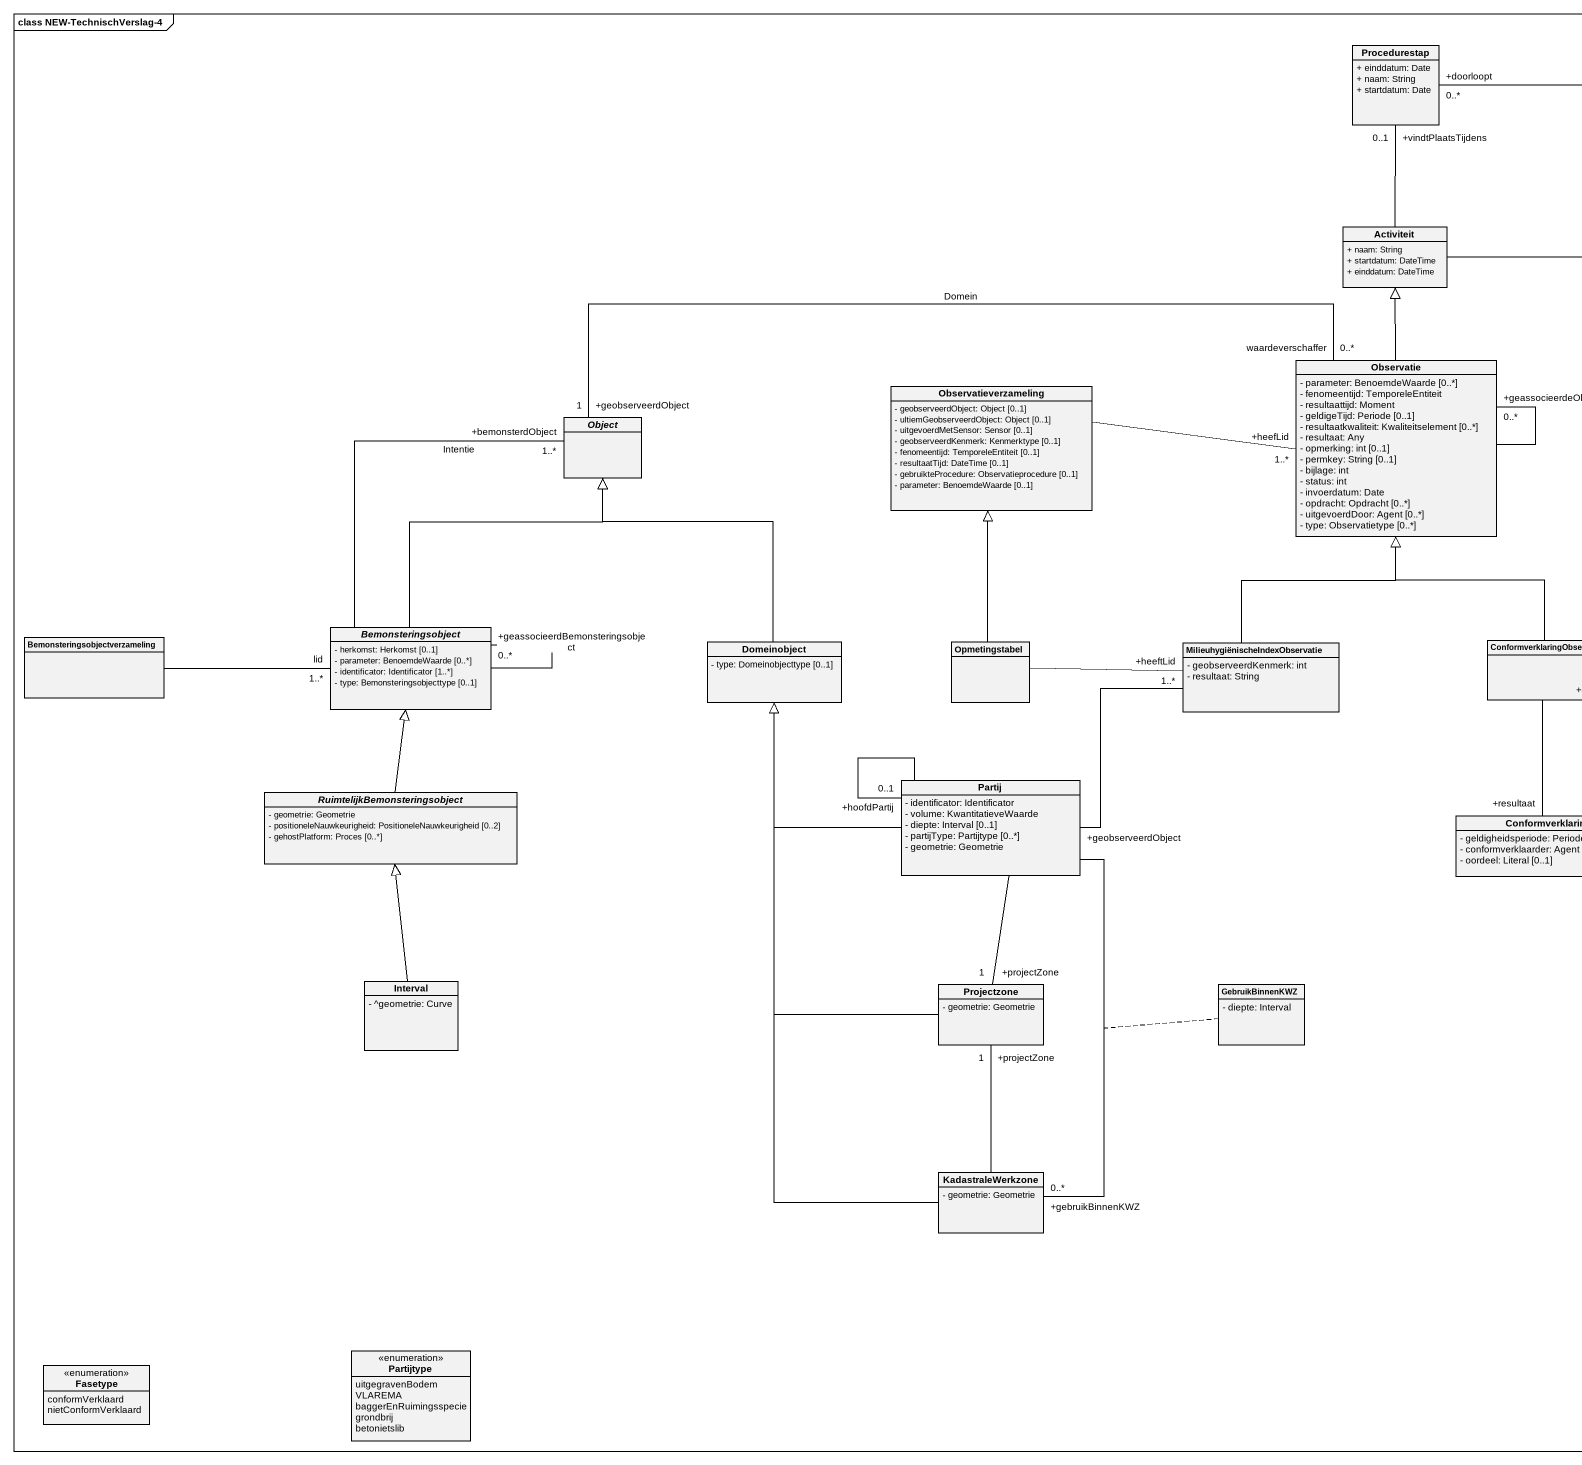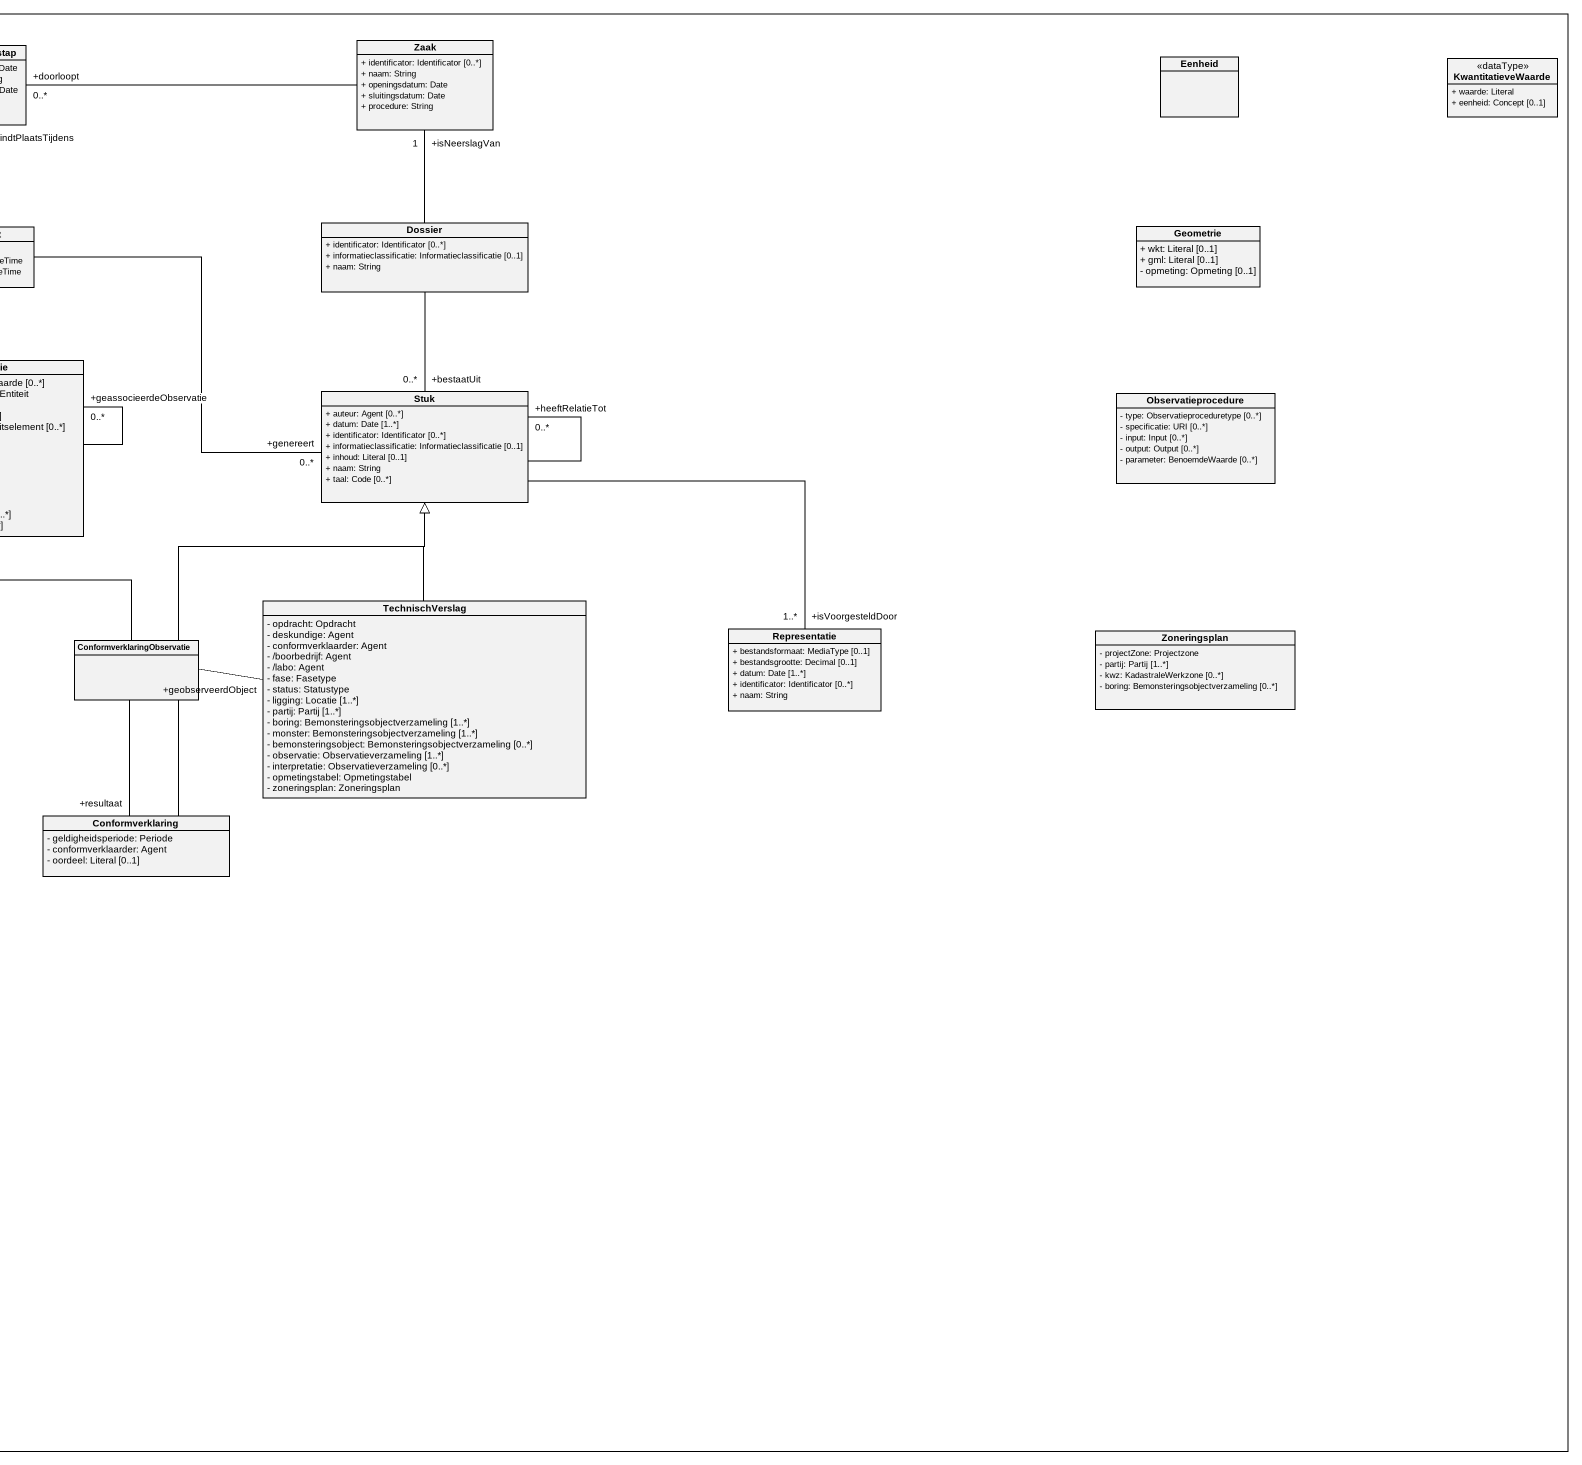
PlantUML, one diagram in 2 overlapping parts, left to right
@startuml
mainframe class NEW-TechnischVerslag-4
hide circle
hide empty members
skinparam classAttributeIconSize 0
class Procedurestap {
  + einddatum: Date
  + naam: String
  + startdatum: Date
}
class Zaak {
  + identificator: Identificator [0..*]
  + naam: String
  + openingsdatum: Date
  + sluitingsdatum: Date
  + procedure: String
}
class Eenheid
class KwantitatieveWaarde <<dataType>> {
  + waarde: Literal
  + eenheid: Concept [0..1]
}
class Activiteit {
  + naam: String
  + startdatum: DateTime
  + einddatum: DateTime
}
class Dossier {
  + identificator: Identificator [0..*]
  + informatieclassificatie: Informatieclassificatie [0..1]
  + naam: String
}
class Geometrie {
  + wkt: Literal [0..1]
  + gml: Literal [0..1]
  - opmeting: Opmeting [0..1]
}
class Observatie {
  - parameter: BenoemdeWaarde [0..*]
  - fenomeentijd: TemporeleEntiteit
  - resultaattijd: Moment
  - geldigeTijd: Periode [0..1]
  - resultaatkwaliteit: Kwaliteitselement [0..*]
  - resultaat: Any
  - opmerking: int [0..1]
  - permkey: String [0..1]
  - bijlage: int
  - status: int
  - invoerdatum: Date
  - opdracht: Opdracht [0..*]
  - uitgevoerdDoor: Agent [0..*]
  - type: Observatietype [0..*]
}
abstract class "Object" as Object_
class Observatieverzameling {
  - geobserveerdObject: Object [0..1]
  - ultiemGeobserveerdObject: Object [0..1]
  - uitgevoerdMetSensor: Sensor [0..1]
  - geobserveerdKenmerk: Kenmerktype [0..1]
  - fenomeentijd: TemporeleEntiteit [0..1]
  - resultaatTijd: DateTime [0..1]
  - gebruikteProcedure: Observatieprocedure [0..1]
  - parameter: BenoemdeWaarde [0..1]
}
class Stuk {
  + auteur: Agent [0..*]
  + datum: Date [1..*]
  + identificator: Identificator [0..*]
  + informatieclassificatie: Informatieclassificatie [0..1]
  + inhoud: Literal [0..1]
  + naam: String
  + taal: Code [0..*]
}
class Observatieprocedure {
  - type: Observatieproceduretype [0..*]
  - specificatie: URI [0..*]
  - input: Input [0..*]
  - output: Output [0..*]
  - parameter: BenoemdeWaarde [0..*]
}
class TechnischVerslag {
  - opdracht: Opdracht
  - deskundige: Agent
  - conformverklaarder: Agent
  - /boorbedrijf: Agent
  - /labo: Agent
  - fase: Fasetype
  - status: Statustype
  - ligging: Locatie [1..*]
  - partij: Partij [1..*]
  - boring: Bemonsteringsobjectverzameling [1..*]
  - monster: Bemonsteringsobjectverzameling [1..*]
  - bemonsteringsobject: Bemonsteringsobjectverzameling [0..*]
  - observatie: Observatieverzameling [1..*]
  - interpretatie: Observatieverzameling [0..*]
  - opmetingstabel: Opmetingstabel
  - zoneringsplan: Zoneringsplan
}
class "Bemonsteringsobjectverzameling" as Bemonsteringsobjectverzameli
abstract class Bemonsteringsobject {
  - herkomst: Herkomst [0..1]
  - parameter: BenoemdeWaarde [0..*]
  - identificator: Identificator [1..*]
  - type: Bemonsteringsobjecttype [0..1]
}
class Domeinobject {
  - type: Domeinobjecttype [0..1]
}
class Opmetingstabel
class "MilieuhygiënischeIndexObservatie" as MilieuhygiënischeIndexObserv {
  - geobserveerdKenmerk: int
  - resultaat: String
}
class ConformverklaringObservatie
class Representatie {
  + bestandsformaat: MediaType [0..1]
  + bestandsgrootte: Decimal [0..1]
  + datum: Date [1..*]
  + identificator: Identificator [0..*]
  + naam: String
}
class Zoneringsplan {
  - projectZone: Projectzone
  - partij: Partij [1..*]
  - kwz: KadastraleWerkzone [0..*]
  - boring: Bemonsteringsobjectverzameling [0..*]
}
abstract class "RuimtelijkBemonsteringsobject" as RuimtelijkBemonsteringsobjec {
  - geometrie: Geometrie
  - positioneleNauwkeurigheid: PositioneleNauwkeurigheid [0..2]
  - gehostPlatform: Proces [0..*]
}
class Partij {
  - identificator: Identificator
  - volume: KwantitatieveWaarde
  - diepte: Interval [0..1]
  - partijType: Partijtype [0..*]
  - geometrie: Geometrie
}
class Conformverklaring {
  - geldigheidsperiode: Periode
  - conformverklaarder: Agent
  - oordeel: Literal [0..1]
}
class Interval {
  - ^geometrie: Curve
}
class Projectzone {
  - geometrie: Geometrie
}
class GebruikBinnenKWZ {
  - diepte: Interval
}
class KadastraleWerkzone {
  - geometrie: Geometrie
}
enum Partijtype {
  uitgegravenBodem
  VLAREMA
  baggerEnRuimingsspecie
  grondbrij
  betonietslib
}
enum Fasetype {
  conformVerklaard
  nietConformVerklaard
}
Zaak -left- "+doorloopt\n0..*" Procedurestap
Activiteit -up- "+vindtPlaatsTijdens\n0..1" Procedurestap
Activiteit -right- "+genereert\n0..*" Stuk
Dossier -up- "+isNeerslagVan\n1" Zaak
Dossier -- "+bestaatUit\n0..*" Stuk
Observatie -up-|> Activiteit
Observatie -- "+geassocieerdeObservatie\n0..*" Observatie
Object_ "+geobserveerdObject\n1" -right- "waardeverschaffer\n0..*" Observatie : Domein
Observatieverzameling -right- "+heefLid\n1..*" Observatie
Stuk -- "+heeftRelatieTot\n0..*" Stuk
Stuk -right- "+isVoorgesteldDoor\n1..*" Representatie
TechnischVerslag -up-|> Stuk
Bemonsteringsobjectverzameli -right- "lid\n1..*" Bemonsteringsobject
Bemonsteringsobject -up- "+bemonsterdObject\n1..*" Object_ : Intentie
Bemonsteringsobject -up-|> Object_
Bemonsteringsobject -- "+geassocieerdBemonsteringsobject\n0..*" Bemonsteringsobject
Domeinobject -up-|> Object_
Opmetingstabel -up-|> Observatieverzameling
Opmetingstabel -right- "+heeftLid\n1..*" MilieuhygiënischeIndexObserv
MilieuhygiënischeIndexObserv -up-|> Observatie
MilieuhygiënischeIndexObserv -left- "+geobserveerdObject" Partij
ConformverklaringObservatie -up-|> Observatie
ConformverklaringObservatie -right- "+geobserveerdObject" TechnischVerslag
ConformverklaringObservatie -- "+resultaat" Conformverklaring
RuimtelijkBemonsteringsobjec -up-|> Bemonsteringsobject
Partij -up-|> Domeinobject
Partij -- "+hoofdPartij\n0..1" Partij
Partij -- "+projectZone\n1" Projectzone
Partij -- "+gebruikBinnenKWZ\n0..*" KadastraleWerkzone
(Partij, KadastraleWerkzone) .. GebruikBinnenKWZ
Conformverklaring -up-|> Stuk
Interval -up-|> RuimtelijkBemonsteringsobjec
Projectzone -up-|> Domeinobject
KadastraleWerkzone -up-|> Domeinobject
KadastraleWerkzone -up- "+projectZone\n1" Projectzone
@enduml
